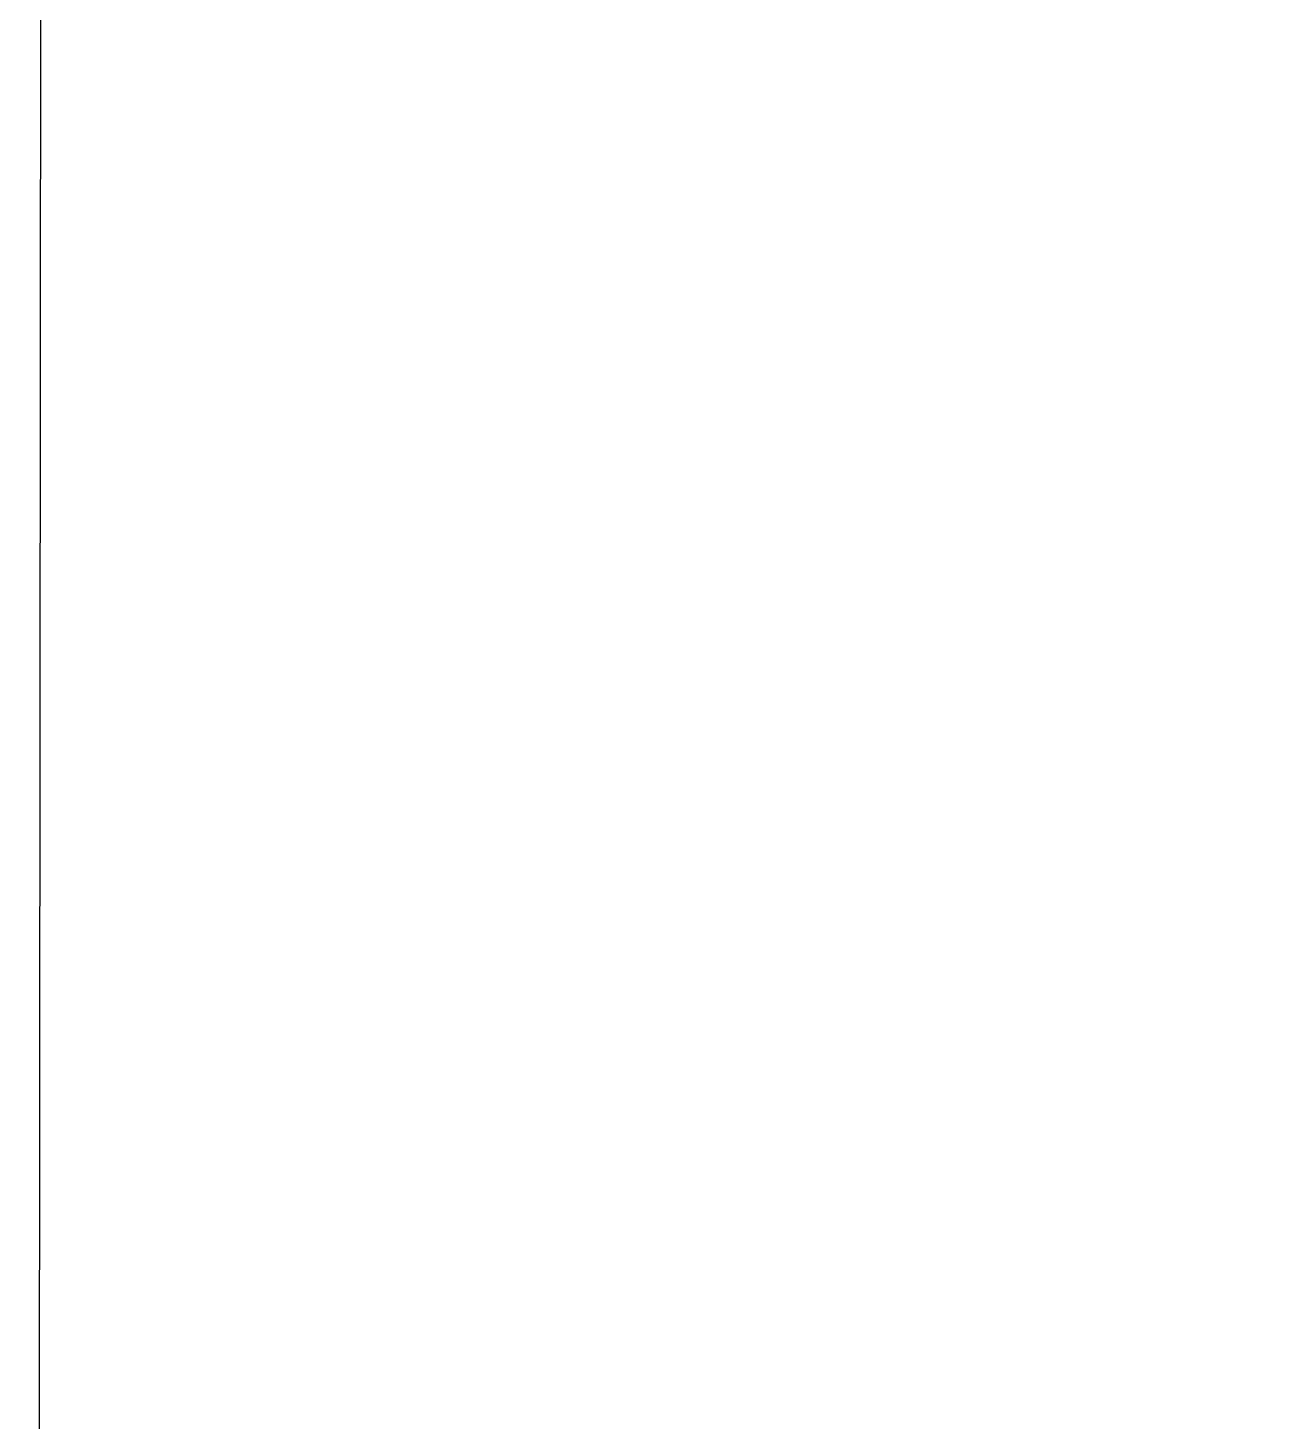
# Model space of a CAD drawing. Header units: millimetres. Extents: x -1030105 to 906887, y -616134 to 1220667.
# Drawn here: x -706150.4 to -705862.4, y -460633.8 to -460311.9 of the extents above; entities that cross this region are included whole.
import ezdxf

# ---------------------------------------------------------------- set-up
doc = ezdxf.new("R2010")
doc.units = ezdxf.units.MM
doc.header["$MEASUREMENT"] = 0
doc.layers.get('Defpoints').update_dxf_attribs({"color": 1})
doc.layers.add('240930  KHU B- TMB gời inno$0$A-WALL', color=1, linetype='Continuous', lineweight=30)
doc.layers.add('HATCH', color=8, linetype='Continuous', lineweight=5)
doc.layers.add('240930  KHU B- TMB gời inno$0$DA-FLOR-OTLN', color=9, linetype='Continuous')
doc.layers.add('TMB-KHU B-XREF$0$GRASS', color=95, linetype='Continuous', lineweight=0, transparency=0.6)

# ---------------------------------------------------------------- blocks, each defined once
blk = doc.blocks.new('240930  KHU B- TMB gời inno$0$sdfdfedfre r')
at = {"color": 252}
blk.add_wipeout([(19993.07409, -1639.25168), (20007.33209, -1639.25168), (20007.33209, -1644.75168), (20005.2741, -1644.75168), (20005.2741, -1658.86801), (20006.4741, -1658.86801), (20006.4741, -1666.46799), (20005.2741, -1666.46807), (20005.2741, -1684.26808), (20005.4741, -1684.26808), (20005.4741, -1687.01801), (20000.37409, -1687.01801), (20000.37409, -1684.26803), (20000.2739, -1684.26803), (20000.2739, -1686.76802), (20000.0741, -1686.76802), (20000.0741, -1680.86759), (19998.0741, -1680.86759), (19998.0741, -1681.3991), (19998.5741, -1681.3991), (19998.5741, -1681.8991), (19995.5741, -1681.8991), (19995.5741, -1682.16802), (19992.7741, -1682.16802), (19992.77402, -1679.96731), (19992.57431, -1679.96732), (19992.5741, -1658.86802), (19993.0741, -1658.86802)], dxfattribs=at).dxf.layer = '240930  KHU B- TMB gời inno$0$A-WALL'
at = {"layer": '240930  KHU B- TMB gời inno$0$DA-FLOR-OTLN', "elevation": 0}
blk.add_lwpolyline([(20000.27434, -1679.96716), (20000.27599, -1676.56802), (20001.07599, -1676.56802), (20001.0742, -1680.36802)], dxfattribs=at)
at = {"color": 2}
blk.add_wipeout([(19992.5742, -1683.42302), (19996.2692, -1683.42302), (19996.2692, -1685.02302), (19999.9242, -1685.02302), (19999.9242, -1685.16802), (20000.2692, -1685.16802), (20000.2692, -1686.87302), (20004.6742, -1686.87302), (20004.6742, -1685.16802), (20005.0192, -1685.16802), (20005.0192, -1669.92302), (20006.4242, -1669.92302), (20006.4242, -1662.11302), (20000.2692, -1662.11302), (20000.2692, -1664.46802), (19999.1792, -1664.46802), (19999.1792, -1663.31302), (19992.5742, -1663.31302)], dxfattribs=at).dxf.layer = 'Defpoints'
blk.add_wipeout([(20004.6742, -1686.87302), (20004.6742, -1685.16802), (20005.0192, -1685.16802), (20005.0192, -1669.92302), (20006.4242, -1669.92302), (20006.4242, -1662.11302), (20000.2692, -1662.11302), (20000.2692, -1664.46802), (19999.1792, -1664.46802), (19999.1792, -1663.31302), (19992.5742, -1663.31302), (19992.5742, -1683.42302), (19996.2692, -1683.42302), (19996.2692, -1685.02302), (19999.9242, -1685.02302), (19999.9242, -1685.16802), (20000.2692, -1685.16802), (20000.2692, -1686.87302)], dxfattribs=at).dxf.layer = 'HATCH'
at = {"color": 252}
blk.add_lwpolyline([(20000.0792, -1674.71302), (20000.0792, -1683.42302), (19997.86919, -1683.42302), (19997.86919, -1681.82302), (19992.5742, -1681.82302), (19992.5742, -1674.71302)], close=True, dxfattribs=at)
blk = doc.blocks.new('240930  KHU B- TMB gời inno$0$A$C55f665a7')
at = {"xscale": -0.9999999999999991, "rotation": 179.9999999999999}
blk.add_blockref('240930  KHU B- TMB gời inno$0$sdfdfedfre r', (-19688.76253, -1775.16313), dxfattribs=at)

msp = doc.modelspace()

# ---------------------------------------------------------------- hatches: boundary and pattern name
at = {"layer": 'TMB-KHU B-XREF$0$GRASS', "true_color": 0x3d6827}
h = msp.add_hatch(dxfattribs=at)
h.set_pattern_fill('CROSS', color=79, scale=2000, angle=-0.06051)
h.set_pattern_definition([(359.939493816, (-1186721561.66, -431575606.1), (500.52773717, 499.47170523), [250, -750]), (89.939493816, (-1186721436.8, -431575731.24), (-499.47170523, 500.52773717), [250, -750])])
h.paths.add_polyline_path([(-532195.447, -504328.015), (-532160.438, -449322.924), (-565163.916, -449301.919), (-565166.564, -451809.425), (-598159.414, -451774.583), (-598156.774, -449274.584), (-631159.133, -449239.733), (-631161.773, -451739.731), (-664164.132, -451704.88), (-664161.492, -449204.881), (-697163.851, -449170.03), (-697166.491, -451670.028), (-730182.461, -451635.162), (-730237.884, -504117.412)])

# ---------------------------------------------------------------- next in the draw order: block references
at = {"extrusion": (2.64092e-09, -1.16997e-09, 1), "xscale": 1000, "yscale": 1000, "zscale": 1000, "rotation": 359.939493815354}
msp.add_blockref('240930  KHU B- TMB gời inno$0$A$C55f665a7', (-1017362.464, -363899.137, 200.73), dxfattribs=at)

doc.saveas('drawing.dxf')
